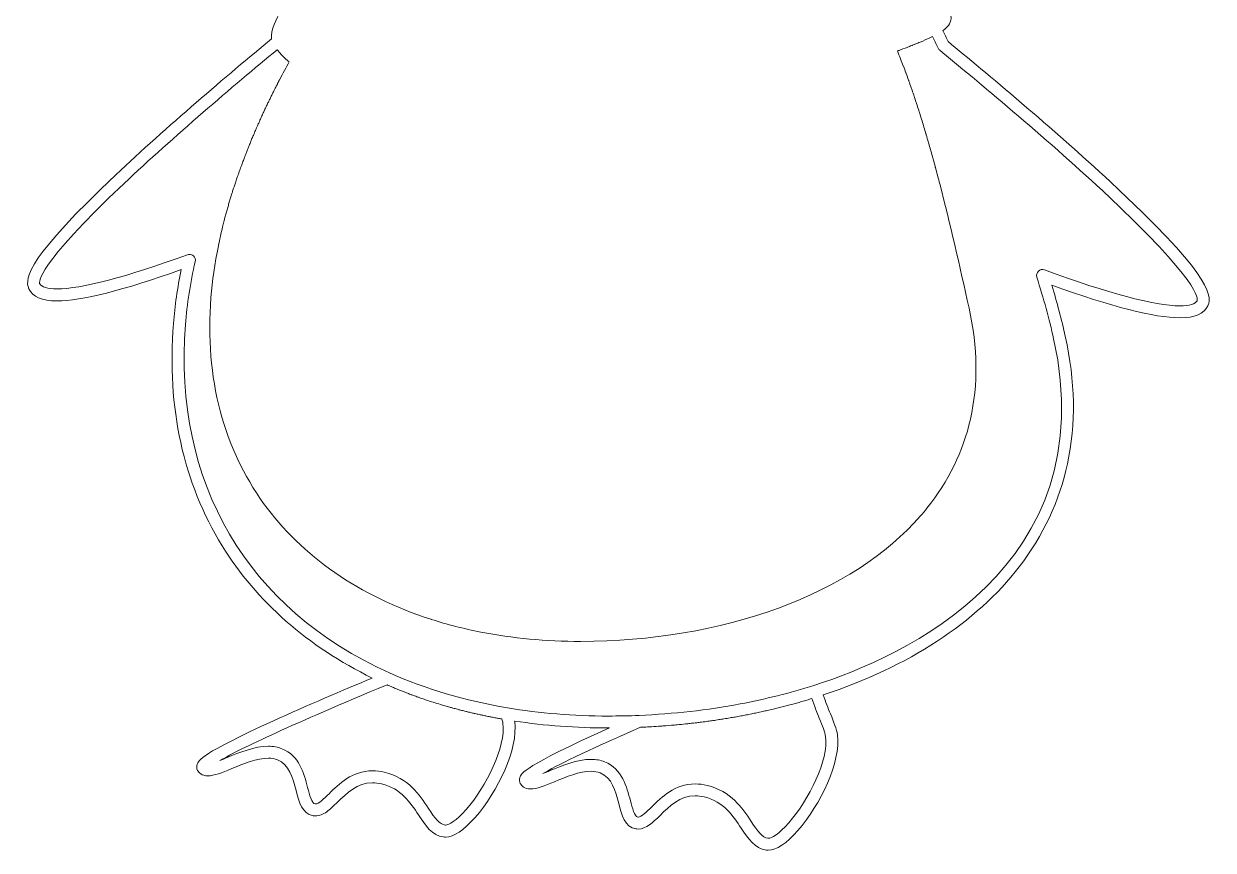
# Model space of a CAD drawing. Header units: inches. Extents: x 102 to 4763, y -2353 to -67.
# Drawn here: x 102 to 1098, y -1133 to -441 of the extents above; entities that cross this region are included whole.
import ezdxf

# ---------------------------------------------------------------- set-up
doc = ezdxf.new("R2010")
doc.units = ezdxf.units.IN
doc.header["$MEASUREMENT"] = 0
doc.layers.add('Layer 1', color=7, linetype='Continuous')

# ---------------------------------------------------------------- blocks, each defined once
blk = doc.blocks.new('block 7')
at = {"layer": 'Layer 1', "lineweight": 0}
for points, knots in [([(1012.03, -573.26), (964.15, -528.84), (906.64, -480.9), (876.04, -455.8), (874.52, -452.58), (873.1, -449.54), (871.74, -446.6), (875.12, -444.17), (878.24, -440.85), (878.52, -436.32), (878.95, -429.16), (872.24, -424.3), (865.14, -419.16), (862.02, -416.9), (858.8, -414.57), (856.4, -412.16), (855.13, -409.13), (853.98, -406.36), (852.93, -403.74), (855.08, -382.85), (843.64, -370.15), (839.67, -366.43), (833.6, -345.93), (830.81, -328.41), (831.18, -312.94), (832.92, -239.64), (811.58, -178.1), (769.47, -134.97), (748.22, -113.21), (721.91, -96.41), (691.26, -85.02), (659.56, -73.24), (623.19, -67.27), (583.16, -67.27), (548.69, -67.27), (513.04, -75.5), (480.06, -91.07), (447.57, -106.41), (418.16, -128.61), (395.02, -155.28), (351.95, -204.92), (333.06, -266.24), (341.84, -327.95), (343.85, -342.07), (343.36, -356.84), (340.36, -372.96), (340.21, -372.95), (340.06, -372.95), (339.9, -372.95), (335.89, -372.95), (332.41, -374.53), (329.84, -377.52), (325.1, -383.05), (323.9, -392.94), (326.19, -407.77), (327.04, -413.3), (322.3, -421.64), (318.12, -428.99), (313.39, -437.31), (308.52, -445.87), (309.61, -453.47), (272.98, -483.79), (221.49, -527.46), (179.29, -567.22), (107.46, -634.9), (102.14, -653.5), (106.41, -662.76), (109.53, -669.55), (117.21, -672.85), (129.87, -672.84), (150.5, -672.84), (185.5, -664.05), (233.98, -646.7), (230.81, -661.9), (228.61, -677.06), (227.45, -691.9), (221.91, -762.4), (235.65, -825.03), (268.3, -878.04), (296.85, -924.39), (340.14, -962.43), (393.96, -988.58), (369.88, -998.63), (338.79, -1011.85), (311.3, -1024.36), (250.3, -1052.12), (248.4, -1057.56), (247.27, -1060.81), (246.66, -1062.54), (246.8, -1064.34), (247.65, -1065.87), (248.61, -1067.61), (251.01, -1070.52), (256.29, -1070.51), (256.29, -1070.51), (256.3, -1070.51), (256.3, -1070.51), (261.46, -1070.51), (268, -1067.82), (276.28, -1064.41), (286.19, -1060.32), (297.42, -1055.7), (306.91, -1055.7), (309.77, -1055.7), (312.32, -1056.14), (314.49, -1057.01), (324.46, -1061), (327.35, -1072.07), (330.14, -1082.78), (332.65, -1092.4), (335.25, -1102.35), (344.35, -1103.86), (345.01, -1103.97), (345.69, -1104.03), (346.37, -1104.03), (349.74, -1104.03), (352.78, -1102.7), (355.75, -1100.61), (358.72, -1098.52), (361.62, -1095.66), (364.74, -1092.59), (372.53, -1084.93), (381.35, -1076.24), (394.12, -1076.24), (396.55, -1076.24), (399.09, -1076.56), (401.68, -1077.18), (418, -1081.12), (425.77, -1092.87), (432.62, -1103.23), (438.46, -1112.06), (443.97, -1120.39), (453.71, -1121.64), (454.23, -1121.7), (454.76, -1121.74), (455.3, -1121.74), (462.23, -1121.74), (470.58, -1116.19), (480.1, -1105.26), (498.83, -1083.77), (516.32, -1047.9), (513.17, -1025.07), (513.14, -1024.92), (513.12, -1024.76), (513.09, -1024.61), (538.3, -1028.44), (564.63, -1030.41), (591.5, -1030.41), (591.83, -1030.41), (592.15, -1030.4), (592.48, -1030.4), (520.63, -1062.51), (518.59, -1068.5), (517.45, -1071.85), (516.87, -1073.56), (517.01, -1075.34), (517.85, -1076.86), (518.81, -1078.59), (521.22, -1081.49), (526.5, -1081.49), (531.66, -1081.49), (538.21, -1078.79), (546.49, -1075.38), (556.4, -1071.3), (567.63, -1066.67), (577.12, -1066.67), (579.97, -1066.67), (582.52, -1067.11), (584.69, -1067.98), (594.67, -1071.97), (597.56, -1083.05), (600.35, -1093.76), (602.86, -1103.38), (605.45, -1113.34), (614.55, -1114.85), (615.22, -1114.96), (615.89, -1115.02), (616.57, -1115.02), (623.32, -1115.02), (628.7, -1109.72), (634.93, -1103.58), (642.71, -1095.92), (651.53, -1087.23), (664.3, -1087.23), (666.73, -1087.23), (669.28, -1087.55), (671.88, -1088.18), (688.2, -1092.11), (695.97, -1103.85), (702.83, -1114.22), (708.67, -1123.04), (714.19, -1131.37), (723.93, -1132.63), (724.45, -1132.69), (724.98, -1132.73), (725.51, -1132.73), (732.43, -1132.73), (740.77, -1127.19), (750.28, -1116.28), (769.01, -1094.78), (786.51, -1058.89), (783.37, -1036.05), (782.73, -1031.44), (780.44, -1025.76), (777.54, -1018.57), (775.61, -1013.81), (773.49, -1008.54), (771.51, -1002.75), (843, -979.19), (899.7, -942.16), (935.67, -895.45), (955.75, -869.37), (969.34, -840.34), (976.05, -809.17), (983.19, -775.98), (982.58, -740.11), (974.22, -702.54), (971.13, -688.63), (967.34, -674.27), (962.92, -659.74), (1012.99, -677.83), (1049.03, -687), (1070.13, -687), (1082.62, -687), (1090.51, -683.61), (1093.59, -676.92), (1098.06, -667.22), (1091.86, -647.31), (1012.03, -573.26)], [0, 0, 0, 0, 1, 1, 1, 2, 2, 2, 3, 3, 3, 4, 4, 4, 5, 5, 5, 6, 6, 6, 7, 7, 7, 8, 8, 8, 9, 9, 9, 10, 10, 10, 11, 11, 11, 12, 12, 12, 13, 13, 13, 14, 14, 14, 15, 15, 15, 16, 16, 16, 17, 17, 17, 18, 18, 18, 19, 19, 19, 20, 20, 20, 21, 21, 21, 22, 22, 22, 23, 23, 23, 24, 24, 24, 25, 25, 25, 26, 26, 26, 27, 27, 27, 28, 28, 28, 29, 29, 29, 30, 30, 30, 31, 31, 31, 32, 32, 32, 33, 33, 33, 34, 34, 34, 35, 35, 35, 36, 36, 36, 37, 37, 37, 38, 38, 38, 39, 39, 39, 40, 40, 40, 41, 41, 41, 42, 42, 42, 43, 43, 43, 44, 44, 44, 45, 45, 45, 46, 46, 46, 47, 47, 47, 48, 48, 48, 49, 49, 49, 50, 50, 50, 51, 51, 51, 52, 52, 52, 53, 53, 53, 54, 54, 54, 55, 55, 55, 56, 56, 56, 57, 57, 57, 58, 58, 58, 59, 59, 59, 60, 60, 60, 61, 61, 61, 62, 62, 62, 63, 63, 63, 64, 64, 64, 65, 65, 65, 66, 66, 66, 67, 67, 67, 68, 68, 68, 69, 69, 69, 70, 70, 70, 71, 71, 71, 72, 72, 72, 73, 73, 73, 74, 74, 74, 75, 75, 75, 76, 76, 76, 76]), ([(1084.51, -672.74), (1083.26, -675.45), (1078.02, -677), (1070.13, -677), (1049.21, -677), (1010.04, -666.58), (956.87, -646.88), (955.08, -646.22), (953.06, -646.63), (951.68, -647.96), (950.29, -649.28), (949.79, -651.27), (950.37, -653.1), (956, -670.64), (960.74, -688.01), (964.46, -704.71), (1006.87, -895.38), (838.18, -971.09), (763.69, -994.78), (743.77, -1001.12), (723.14, -1006.3), (701.91, -1010.3), (674.61, -1015.44), (646.31, -1018.65), (617.27, -1019.86), (608.8, -1020.23), (600.13, -1020.41), (591.5, -1020.41), (562.44, -1020.41), (534.02, -1018.09), (507.03, -1013.53), (471.67, -1007.57), (438.48, -997.73), (408.39, -984.28), (289.35, -931.09), (227.04, -824.8), (237.42, -692.68), (238.77, -675.44), (241.56, -657.73), (245.7, -640.04), (246.12, -638.25), (245.52, -636.37), (244.15, -635.15), (243.22, -634.33), (242.03, -633.9), (240.83, -633.9), (240.25, -633.9), (239.67, -634), (239.11, -634.2), (188, -652.94), (150.23, -662.84), (129.87, -662.84), (121.98, -662.84), (116.74, -661.29), (115.49, -658.58), (114.92, -657.33), (112.01, -644.35), (186.15, -574.5), (227.5, -535.54), (277.87, -492.76), (314.27, -462.59), (314.34, -462.68), (314.41, -462.76), (314.48, -462.84), (315.06, -463.57), (315.66, -464.3), (316.29, -465.02), (316.38, -465.12), (316.46, -465.22), (316.54, -465.31), (318.02, -466.98), (319.62, -468.6), (321.34, -470.18), (321.51, -470.34), (321.7, -470.5), (321.88, -470.66), (322.57, -471.29), (323.28, -471.91), (324.01, -472.52), (324.13, -472.61), (324.23, -472.71), (324.35, -472.8), (321.78, -477.44), (319.13, -482.36), (316.43, -487.53), (316.4, -487.58), (316.38, -487.63), (316.35, -487.67), (315.79, -488.74), (315.23, -489.83), (314.67, -490.92), (314.54, -491.18), (314.4, -491.44), (314.27, -491.71), (313.76, -492.69), (313.25, -493.69), (312.75, -494.7), (312.55, -495.08), (312.36, -495.46), (312.16, -495.85), (311.69, -496.79), (311.21, -497.75), (310.73, -498.71), (310.5, -499.16), (310.28, -499.62), (310.05, -500.08), (309.59, -501), (309.13, -501.94), (308.67, -502.88), (308.42, -503.39), (308.18, -503.89), (307.93, -504.4), (307.48, -505.32), (307.03, -506.26), (306.59, -507.19), (306.33, -507.73), (306.07, -508.27), (305.81, -508.81), (305.37, -509.73), (304.93, -510.66), (304.49, -511.59), (304.22, -512.17), (303.95, -512.74), (303.68, -513.32), (303.25, -514.24), (302.82, -515.17), (302.39, -516.1), (302.11, -516.7), (301.84, -517.3), (301.56, -517.91), (301.14, -518.83), (300.71, -519.77), (300.29, -520.71), (300.01, -521.33), (299.73, -521.95), (299.45, -522.58), (299.03, -523.51), (298.62, -524.45), (298.2, -525.39), (297.92, -526.04), (297.63, -526.69), (297.34, -527.34), (296.93, -528.28), (296.52, -529.22), (296.12, -530.17), (295.83, -530.83), (295.55, -531.49), (295.26, -532.16), (294.85, -533.11), (294.45, -534.07), (294.04, -535.03), (293.76, -535.71), (293.48, -536.38), (293.19, -537.06), (292.79, -538.02), (292.39, -538.99), (292, -539.96), (291.71, -540.65), (291.43, -541.35), (291.15, -542.04), (290.75, -543.01), (290.36, -543.99), (289.97, -544.97), (289.69, -545.67), (289.41, -546.37), (289.13, -547.08), (288.74, -548.07), (288.35, -549.06), (287.97, -550.06), (287.69, -550.76), (287.42, -551.47), (287.15, -552.18), (286.76, -553.18), (286.38, -554.19), (286, -555.21), (285.73, -555.92), (285.47, -556.63), (285.2, -557.34), (284.82, -558.37), (284.44, -559.39), (284.06, -560.42), (283.8, -561.14), (283.55, -561.85), (283.29, -562.57), (282.91, -563.61), (282.54, -564.65), (282.17, -565.7), (281.92, -566.41), (281.67, -567.13), (281.42, -567.85), (281.05, -568.91), (280.68, -569.97), (280.32, -571.03), (280.08, -571.74), (279.84, -572.46), (279.6, -573.17), (279.23, -574.25), (278.87, -575.34), (278.51, -576.43), (278.28, -577.13), (278.06, -577.83), (277.83, -578.54), (277.47, -579.65), (277.11, -580.76), (276.76, -581.87), (276.54, -582.56), (276.33, -583.25), (276.11, -583.94), (275.76, -585.08), (275.41, -586.22), (275.06, -587.37), (274.86, -588.04), (274.66, -588.71), (274.46, -589.38), (274.11, -590.55), (273.76, -591.73), (273.42, -592.91), (273.23, -593.55), (273.06, -594.19), (272.87, -594.83), (272.52, -596.05), (272.18, -597.27), (271.84, -598.5), (271.68, -599.08), (271.53, -599.66), (271.37, -600.24), (271.02, -601.54), (270.67, -602.83), (270.33, -604.13), (270.2, -604.63), (270.07, -605.13), (269.95, -605.62), (269.59, -607.01), (269.23, -608.41), (268.88, -609.81), (268.8, -610.14), (268.72, -610.47), (268.64, -610.81), (267.34, -616.11), (266.14, -621.45), (265.05, -626.84), (262.07, -641.49), (260, -656.05), (258.89, -670.1), (256.26, -703.66), (258.84, -735.57), (266.58, -764.93), (274.02, -793.17), (286.27, -819.22), (302.96, -842.37), (334.94, -886.69), (383.38, -920.25), (443.05, -939.41), (443.11, -939.43), (443.16, -939.45), (443.22, -939.47), (456.53, -943.73), (470.5, -947.3), (484.74, -950.1), (511.31, -955.32), (539.45, -957.97), (568.37, -957.97), (626.93, -957.97), (684.19, -948.33), (733.95, -930.08), (783.73, -911.82), (824.66, -885.24), (852.9, -852.92), (854.78, -850.76), (856.6, -848.58), (858.37, -846.38), (876.39, -823.92), (888.63, -798.82), (894.78, -771.78), (901.32, -742.96), (900.95, -711.75), (893.67, -679.02), (885.73, -643.29), (877.73, -608.2), (869.12, -574.99), (869.1, -574.95), (869.09, -574.91), (869.08, -574.86), (868.49, -572.57), (867.89, -570.29), (867.29, -568.02), (867.25, -567.89), (867.22, -567.76), (867.19, -567.63), (866.61, -565.44), (866.02, -563.26), (865.44, -561.09), (865.39, -560.89), (865.33, -560.7), (865.28, -560.5), (864.71, -558.4), (864.14, -556.3), (863.57, -554.22), (863.5, -553.97), (863.43, -553.72), (863.36, -553.46), (862.8, -551.43), (862.24, -549.4), (861.67, -547.39), (861.59, -547.1), (861.51, -546.82), (861.43, -546.54), (860.87, -544.56), (860.31, -542.6), (859.75, -540.64), (859.66, -540.32), (859.56, -540), (859.47, -539.67), (858.92, -537.75), (858.36, -535.84), (857.8, -533.93), (857.7, -533.59), (857.6, -533.26), (857.5, -532.92), (856.94, -531.04), (856.39, -529.17), (855.82, -527.31), (855.72, -526.95), (855.61, -526.59), (855.5, -526.23), (854.94, -524.39), (854.38, -522.55), (853.81, -520.72), (853.7, -520.37), (853.59, -520.01), (853.48, -519.66), (852.91, -517.83), (852.34, -516.02), (851.77, -514.21), (851.66, -513.86), (851.55, -513.51), (851.44, -513.16), (850.86, -511.35), (850.28, -509.56), (849.69, -507.77), (849.58, -507.43), (849.47, -507.09), (849.36, -506.75), (848.77, -504.95), (848.17, -503.16), (847.57, -501.38), (847.47, -501.07), (847.36, -500.75), (847.26, -500.44), (846.65, -498.64), (846.04, -496.85), (845.42, -495.06), (845.32, -494.78), (845.22, -494.5), (845.13, -494.22), (844.49, -492.4), (843.86, -490.6), (843.22, -488.8), (843.13, -488.56), (843.05, -488.32), (842.96, -488.09), (842.3, -486.25), (841.64, -484.42), (840.97, -482.61), (840.9, -482.42), (840.83, -482.23), (840.76, -482.05), (840.07, -480.18), (839.37, -478.32), (838.67, -476.47), (838.62, -476.35), (838.57, -476.23), (838.53, -476.11), (837.79, -474.17), (837.04, -472.25), (836.29, -470.35), (836.28, -470.32), (836.27, -470.29), (836.26, -470.27), (835.38, -468.05), (834.5, -465.85), (833.6, -463.67), (833.65, -463.65), (833.7, -463.64), (833.75, -463.62), (834.57, -463.32), (835.38, -463.02), (836.18, -462.73), (836.22, -462.71), (836.26, -462.7), (836.3, -462.69), (838.82, -461.76), (841.25, -460.84), (843.58, -459.93), (843.61, -459.92), (843.64, -459.9), (843.68, -459.89), (844.36, -459.63), (845.03, -459.36), (845.7, -459.1), (845.87, -459.03), (846.05, -458.96), (846.22, -458.89), (846.86, -458.64), (847.49, -458.39), (848.11, -458.14), (848.27, -458.07), (848.43, -458), (848.59, -457.94), (849.97, -457.38), (851.32, -456.82), (852.62, -456.28), (855.65, -454.99), (858.42, -453.76), (860.82, -452.62), (861.57, -452.27), (862.29, -451.92), (863, -451.57), (863, -451.57), (863.01, -451.57), (863.01, -451.56), (864.4, -454.53), (865.84, -457.62), (867.38, -460.89), (867.7, -461.63), (868.19, -462.29), (868.82, -462.82), (899.1, -487.63), (957.08, -535.93), (1005.23, -580.59), (1088.12, -657.48), (1085.12, -671.4), (1084.51, -672.74)], [0, 0, 0, 0, 1, 1, 1, 2, 2, 2, 3, 3, 3, 4, 4, 4, 5, 5, 5, 6, 6, 6, 7, 7, 7, 8, 8, 8, 9, 9, 9, 10, 10, 10, 11, 11, 11, 12, 12, 12, 13, 13, 13, 14, 14, 14, 15, 15, 15, 16, 16, 16, 17, 17, 17, 18, 18, 18, 19, 19, 19, 20, 20, 20, 21, 21, 21, 22, 22, 22, 23, 23, 23, 24, 24, 24, 25, 25, 25, 26, 26, 26, 27, 27, 27, 28, 28, 28, 29, 29, 29, 30, 30, 30, 31, 31, 31, 32, 32, 32, 33, 33, 33, 34, 34, 34, 35, 35, 35, 36, 36, 36, 37, 37, 37, 38, 38, 38, 39, 39, 39, 40, 40, 40, 41, 41, 41, 42, 42, 42, 43, 43, 43, 44, 44, 44, 45, 45, 45, 46, 46, 46, 47, 47, 47, 48, 48, 48, 49, 49, 49, 50, 50, 50, 51, 51, 51, 52, 52, 52, 53, 53, 53, 54, 54, 54, 55, 55, 55, 56, 56, 56, 57, 57, 57, 58, 58, 58, 59, 59, 59, 60, 60, 60, 61, 61, 61, 62, 62, 62, 63, 63, 63, 64, 64, 64, 65, 65, 65, 66, 66, 66, 67, 67, 67, 68, 68, 68, 69, 69, 69, 70, 70, 70, 71, 71, 71, 72, 72, 72, 73, 73, 73, 74, 74, 74, 75, 75, 75, 76, 76, 76, 77, 77, 77, 78, 78, 78, 79, 79, 79, 80, 80, 80, 81, 81, 81, 82, 82, 82, 83, 83, 83, 84, 84, 84, 85, 85, 85, 86, 86, 86, 87, 87, 87, 88, 88, 88, 89, 89, 89, 90, 90, 90, 91, 91, 91, 92, 92, 92, 93, 93, 93, 94, 94, 94, 95, 95, 95, 96, 96, 96, 97, 97, 97, 98, 98, 98, 99, 99, 99, 100, 100, 100, 101, 101, 101, 102, 102, 102, 103, 103, 103, 104, 104, 104, 105, 105, 105, 106, 106, 106, 107, 107, 107, 108, 108, 108, 109, 109, 109, 110, 110, 110, 111, 111, 111, 112, 112, 112, 113, 113, 113, 114, 114, 114, 115, 115, 115, 116, 116, 116, 117, 117, 117, 118, 118, 118, 119, 119, 119, 120, 120, 120, 121, 121, 121, 122, 122, 122, 123, 123, 123, 124, 124, 124, 125, 125, 125, 126, 126, 126, 127, 127, 127, 128, 128, 128, 129, 129, 129, 130, 130, 130, 131, 131, 131, 132, 132, 132, 133, 133, 133, 134, 134, 134, 135, 135, 135, 136, 136, 136, 137, 137, 137, 138, 138, 138, 139, 139, 139, 140, 140, 140, 141, 141, 141, 142, 142, 142, 143, 143, 143, 144, 144, 144, 144]), ([(472.56, -1098.69), (464.17, -1108.32), (458.02, -1111.74), (455.3, -1111.74), (455.19, -1111.74), (455.09, -1111.73), (454.99, -1111.72), (450.04, -1111.08), (446.43, -1105.98), (440.97, -1097.72), (433.48, -1086.4), (424.17, -1072.32), (404.02, -1067.46), (400.67, -1066.65), (397.34, -1066.24), (394.12, -1066.24), (377.26, -1066.24), (365.97, -1077.35), (357.73, -1085.46), (353.45, -1089.67), (349.02, -1094.03), (346.37, -1094.03), (346.25, -1094.03), (346.13, -1094.02), (346, -1094), (343.29, -1093.55), (341.44, -1086.48), (339.81, -1080.25), (336.72, -1068.37), (332.86, -1053.59), (318.21, -1047.73), (314.85, -1046.38), (311.05, -1045.7), (306.91, -1045.7), (295.44, -1045.7), (282.71, -1050.94), (272.47, -1055.16), (270.44, -1056), (268.39, -1056.84), (266.43, -1057.61), (284.36, -1047.33), (327.34, -1027.01), (406.28, -994.29), (406.99, -994.6), (407.7, -994.9), (408.41, -995.2), (409.25, -995.57), (410.09, -995.93), (410.94, -996.29), (412.02, -996.75), (413.1, -997.19), (414.18, -997.64), (415.02, -997.99), (415.86, -998.34), (416.71, -998.68), (417.82, -999.13), (418.93, -999.56), (420.04, -1000), (420.87, -1000.33), (421.71, -1000.66), (422.55, -1000.99), (423.7, -1001.43), (424.85, -1001.86), (426, -1002.29), (426.82, -1002.6), (427.63, -1002.91), (428.45, -1003.21), (429.66, -1003.65), (430.88, -1004.09), (432.1, -1004.52), (432.88, -1004.79), (433.64, -1005.08), (434.42, -1005.35), (435.76, -1005.82), (437.12, -1006.27), (438.47, -1006.73), (439.13, -1006.95), (439.79, -1007.18), (440.45, -1007.4), (442.45, -1008.06), (444.46, -1008.71), (446.48, -1009.35), (446.5, -1009.35), (446.52, -1009.36), (446.54, -1009.36), (448.58, -1010), (450.63, -1010.63), (452.69, -1011.24), (453.39, -1011.45), (454.09, -1011.64), (454.79, -1011.85), (456.15, -1012.25), (457.52, -1012.65), (458.9, -1013.03), (459.74, -1013.27), (460.59, -1013.49), (461.44, -1013.73), (462.68, -1014.07), (463.92, -1014.41), (465.16, -1014.74), (466.07, -1014.98), (466.99, -1015.21), (467.9, -1015.44), (469.1, -1015.75), (470.29, -1016.06), (471.49, -1016.35), (472.44, -1016.59), (473.39, -1016.82), (474.35, -1017.05), (475.52, -1017.33), (476.69, -1017.61), (477.87, -1017.89), (478.85, -1018.11), (479.83, -1018.33), (480.82, -1018.55), (481.98, -1018.82), (483.14, -1019.08), (484.3, -1019.33), (485.3, -1019.55), (486.31, -1019.76), (487.31, -1019.97), (488.47, -1020.21), (489.63, -1020.45), (490.8, -1020.69), (491.81, -1020.89), (492.83, -1021.09), (493.84, -1021.29), (495.01, -1021.51), (496.18, -1021.74), (497.35, -1021.96), (498.37, -1022.15), (499.39, -1022.33), (500.42, -1022.52), (501.08, -1022.64), (501.75, -1022.76), (502.41, -1022.88), (502.85, -1024.3), (503.13, -1025.47), (503.26, -1026.43), (505.98, -1046.18), (489.45, -1079.31), (472.56, -1098.69)], [0, 0, 0, 0, 1, 1, 1, 2, 2, 2, 3, 3, 3, 4, 4, 4, 5, 5, 5, 6, 6, 6, 7, 7, 7, 8, 8, 8, 9, 9, 9, 10, 10, 10, 11, 11, 11, 12, 12, 12, 13, 13, 13, 14, 14, 14, 15, 15, 15, 16, 16, 16, 17, 17, 17, 18, 18, 18, 19, 19, 19, 20, 20, 20, 21, 21, 21, 22, 22, 22, 23, 23, 23, 24, 24, 24, 25, 25, 25, 26, 26, 26, 27, 27, 27, 28, 28, 28, 29, 29, 29, 30, 30, 30, 31, 31, 31, 32, 32, 32, 33, 33, 33, 34, 34, 34, 35, 35, 35, 36, 36, 36, 37, 37, 37, 38, 38, 38, 39, 39, 39, 40, 40, 40, 41, 41, 41, 42, 42, 42, 43, 43, 43, 44, 44, 44, 45, 45, 45, 46, 46, 46, 47, 47, 47, 47]), ([(773.46, -1037.41), (776.18, -1057.17), (759.63, -1090.33), (742.74, -1109.71), (734.36, -1119.32), (728.23, -1122.73), (725.51, -1122.73), (725.41, -1122.73), (725.31, -1122.72), (725.21, -1122.71), (720.25, -1122.07), (716.64, -1116.97), (711.17, -1108.7), (703.68, -1097.39), (694.36, -1083.31), (674.23, -1078.46), (670.86, -1077.65), (667.52, -1077.23), (664.3, -1077.23), (647.44, -1077.23), (636.15, -1088.34), (627.91, -1096.46), (623.64, -1100.67), (619.22, -1105.02), (616.57, -1105.02), (616.45, -1105.02), (616.33, -1105.01), (616.2, -1104.99), (613.49, -1104.54), (611.65, -1097.47), (610.02, -1091.24), (607.09, -1079.98), (603.07, -1064.56), (588.41, -1058.7), (585.05, -1057.35), (581.25, -1056.67), (577.12, -1056.67), (565.65, -1056.67), (552.91, -1061.92), (542.68, -1066.14), (540.68, -1066.96), (538.66, -1067.79), (536.74, -1068.54), (547.81, -1062.18), (570.83, -1050.6), (618.62, -1029.81), (620.56, -1029.73), (622.48, -1029.62), (624.41, -1029.52), (625.53, -1029.46), (626.65, -1029.41), (627.76, -1029.35), (630.36, -1029.2), (632.94, -1029.02), (635.53, -1028.84), (636.13, -1028.8), (636.73, -1028.77), (637.33, -1028.72), (640.52, -1028.49), (643.7, -1028.23), (646.87, -1027.95), (647.67, -1027.88), (648.46, -1027.8), (649.26, -1027.72), (651.61, -1027.5), (653.97, -1027.28), (656.31, -1027.04), (657.49, -1026.91), (658.66, -1026.77), (659.84, -1026.64), (661.79, -1026.43), (663.75, -1026.21), (665.7, -1025.98), (667, -1025.82), (668.3, -1025.65), (669.59, -1025.48), (671.41, -1025.25), (673.22, -1025.03), (675.03, -1024.78), (676.38, -1024.6), (677.73, -1024.39), (679.08, -1024.2), (680.82, -1023.95), (682.56, -1023.7), (684.29, -1023.44), (685.67, -1023.23), (687.04, -1023), (688.41, -1022.78), (690.11, -1022.51), (691.8, -1022.24), (693.49, -1021.95), (694.88, -1021.72), (696.27, -1021.47), (697.66, -1021.22), (699.31, -1020.93), (700.97, -1020.64), (702.61, -1020.33), (704.01, -1020.07), (705.41, -1019.8), (706.8, -1019.52), (708.43, -1019.21), (710.05, -1018.89), (711.67, -1018.56), (713.07, -1018.28), (714.46, -1017.98), (715.86, -1017.69), (717.46, -1017.35), (719.06, -1017.01), (720.66, -1016.66), (722.05, -1016.35), (723.44, -1016.03), (724.83, -1015.71), (726.41, -1015.35), (727.99, -1014.98), (729.57, -1014.61), (730.96, -1014.28), (732.34, -1013.94), (733.72, -1013.6), (735.29, -1013.21), (736.85, -1012.82), (738.4, -1012.42), (739.78, -1012.07), (741.16, -1011.7), (742.54, -1011.34), (744.08, -1010.93), (745.62, -1010.52), (747.16, -1010.09), (748.53, -1009.72), (749.9, -1009.33), (751.27, -1008.95), (752.79, -1008.51), (754.32, -1008.07), (755.83, -1007.63), (757.2, -1007.23), (758.56, -1006.82), (759.91, -1006.41), (760.6, -1006.2), (761.29, -1006.01), (761.98, -1005.8), (764.06, -1011.9), (766.27, -1017.37), (768.26, -1022.31), (770.8, -1028.6), (773, -1034.03), (773.46, -1037.41)], [0, 0, 0, 0, 1, 1, 1, 2, 2, 2, 3, 3, 3, 4, 4, 4, 5, 5, 5, 6, 6, 6, 7, 7, 7, 8, 8, 8, 9, 9, 9, 10, 10, 10, 11, 11, 11, 12, 12, 12, 13, 13, 13, 14, 14, 14, 15, 15, 15, 16, 16, 16, 17, 17, 17, 18, 18, 18, 19, 19, 19, 20, 20, 20, 21, 21, 21, 22, 22, 22, 23, 23, 23, 24, 24, 24, 25, 25, 25, 26, 26, 26, 27, 27, 27, 28, 28, 28, 29, 29, 29, 30, 30, 30, 31, 31, 31, 32, 32, 32, 33, 33, 33, 34, 34, 34, 35, 35, 35, 36, 36, 36, 37, 37, 37, 38, 38, 38, 39, 39, 39, 40, 40, 40, 41, 41, 41, 42, 42, 42, 43, 43, 43, 44, 44, 44, 45, 45, 45, 46, 46, 46, 47, 47, 47, 48, 48, 48, 48])]:
    blk.add_open_spline(points, degree=3, knots=knots, dxfattribs=at)

msp = doc.modelspace()

# ---------------------------------------------------------------- block references
at = {"layer": 'Layer 1'}
msp.add_blockref('block 7', (0, 0), dxfattribs=at)

doc.saveas('drawing.dxf')
